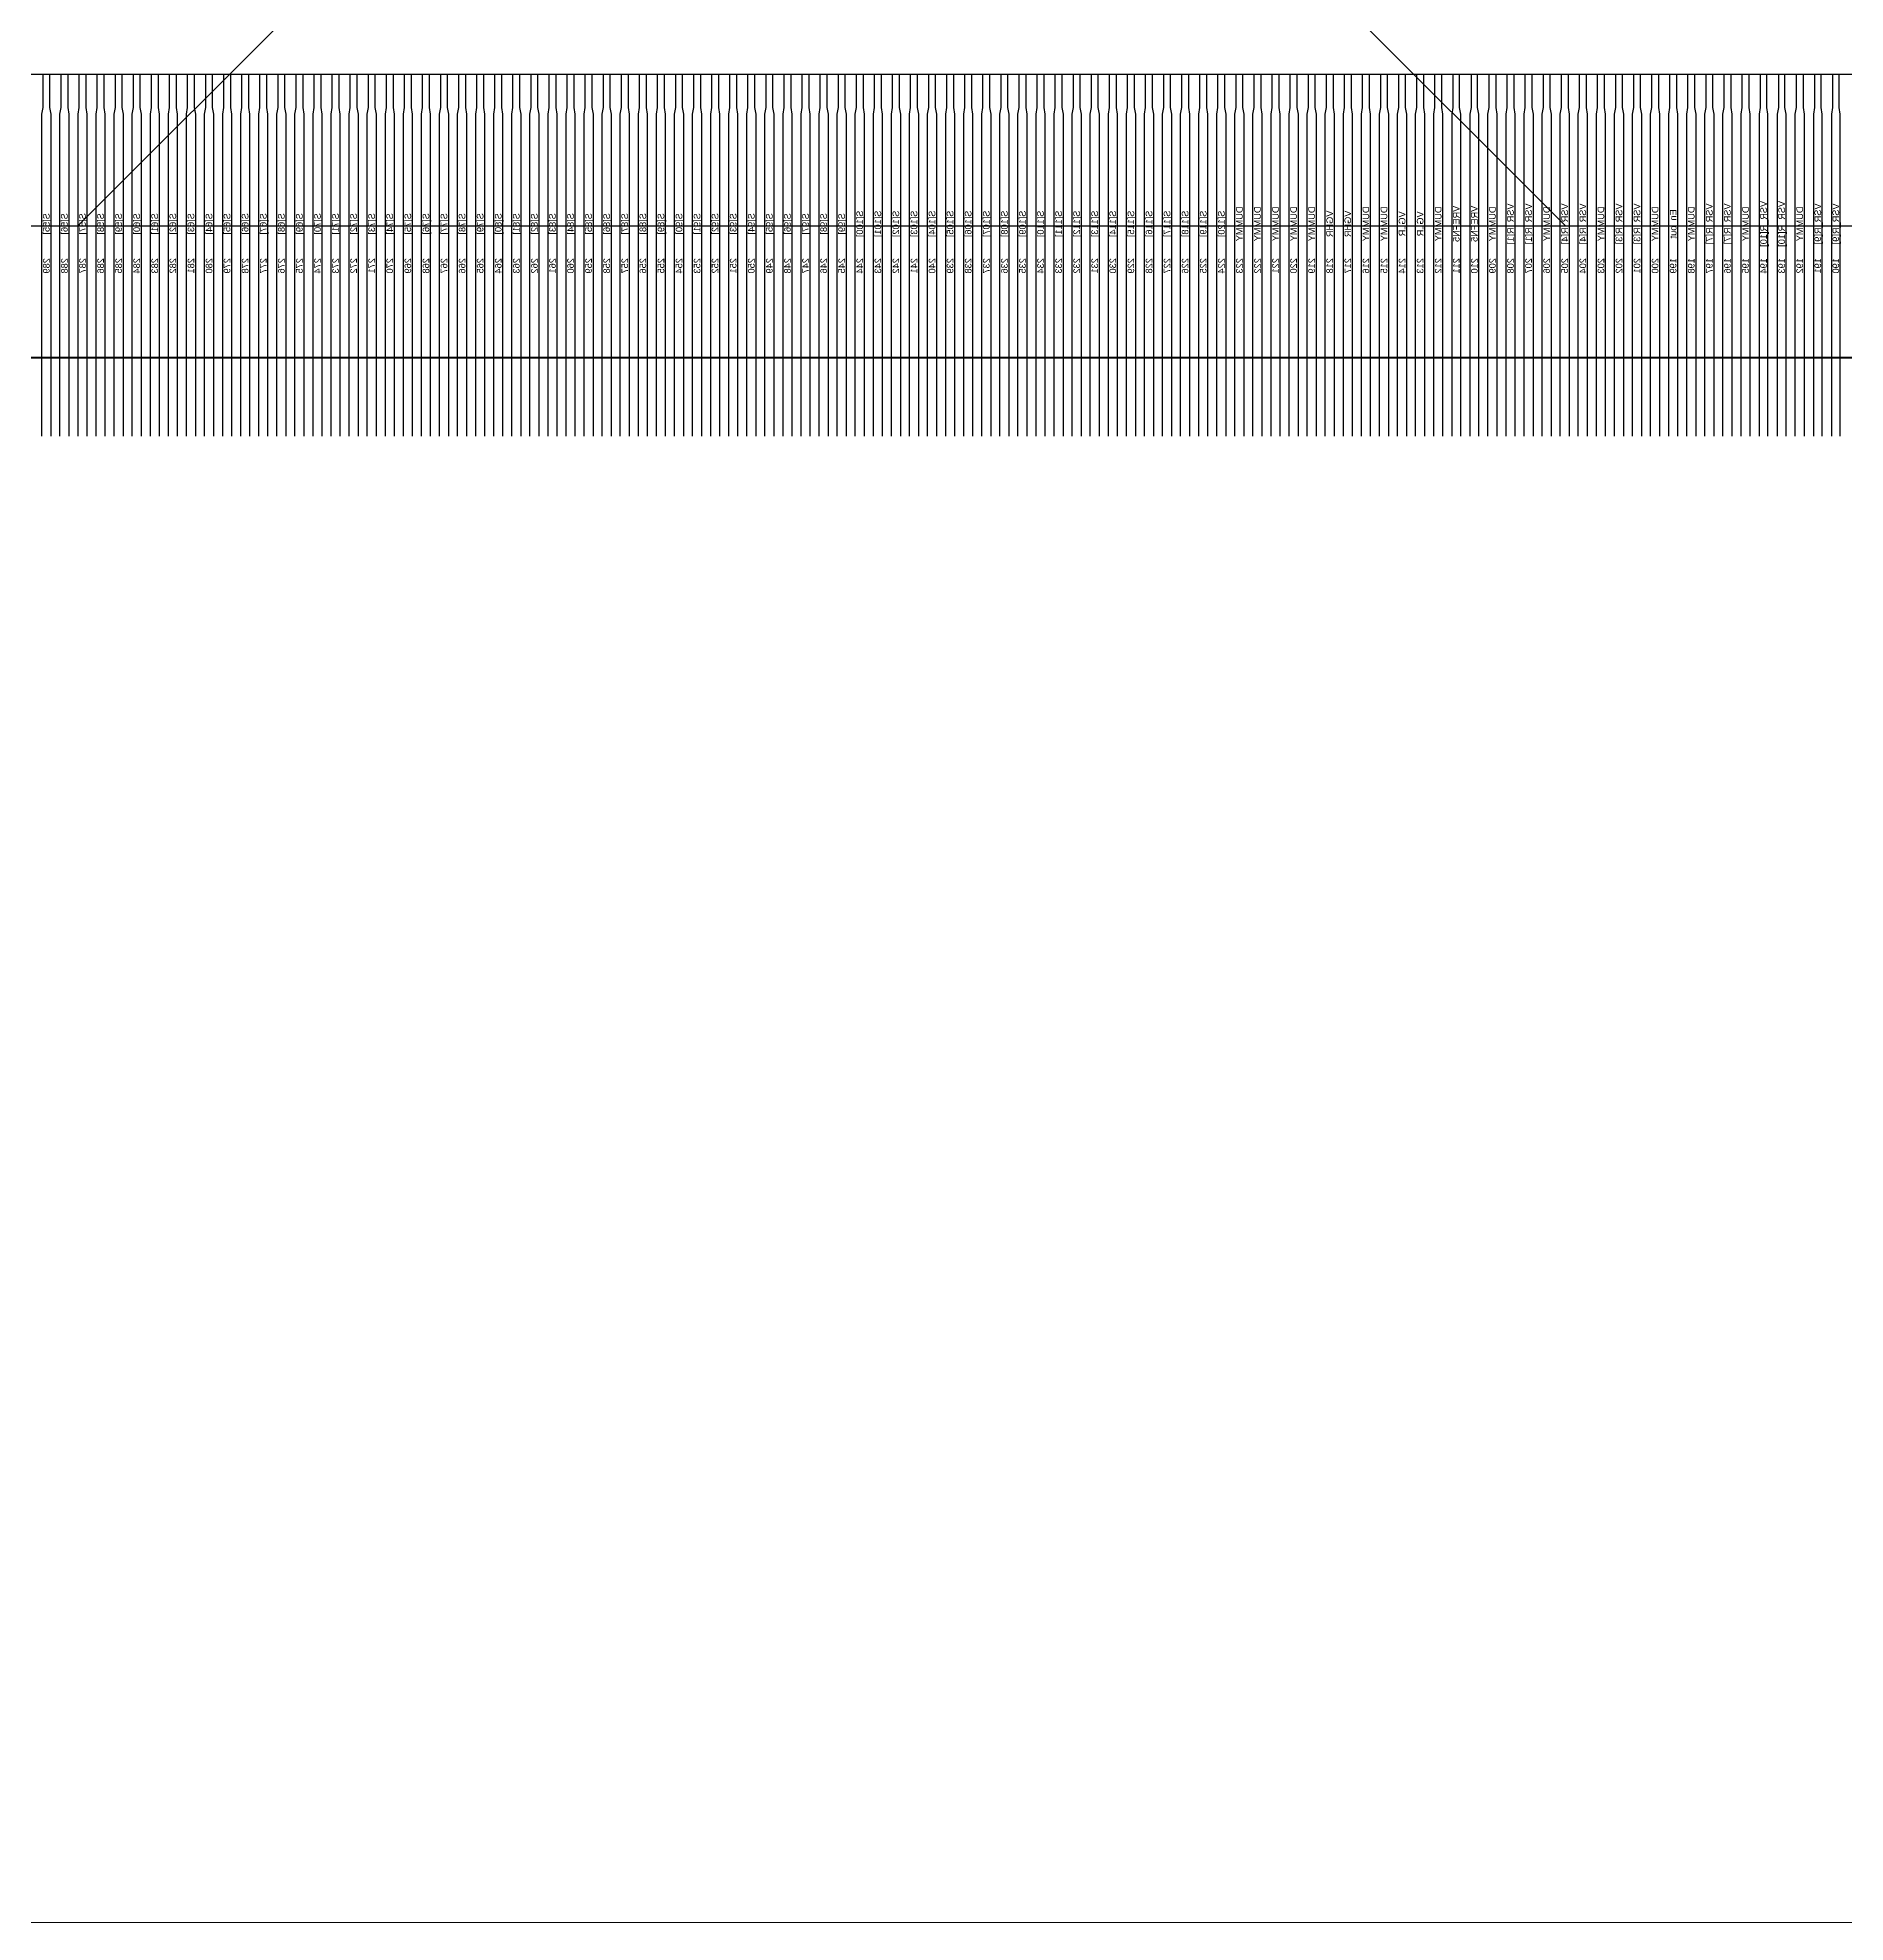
# Model space of a CAD drawing. Header units: millimetres. Extents: x 1773 to 2105, y 395 to 649.
# Drawn here: x 1948.864 to 1951.613, y 509.753 to 512.619 of the extents above; entities that cross this region are included whole.
import ezdxf
from ezdxf.enums import TextEntityAlignment as Align

# ---------------------------------------------------------------- set-up
doc = ezdxf.new("R2010")
doc.units = ezdxf.units.MM
for name, color, linetype in [('01 Copper', 3, 'Continuous'), ('06 Cutline', 4, 'Continuous'), ('13 OL no.', 190, 'Continuous'), ('14 OL name', 220, 'Continuous'), ('DST', 253, 'Continuous')]:
    doc.layers.add(name, color=color, linetype=linetype)
doc.layers.add('CG', color=3, linetype='Continuous', lineweight=20)
doc.layers.add('P_OLED.drawing', color=3, linetype='Continuous', lineweight=100)
doc.styles.add('MBC_Arial_Font', font='arial.ttf')

msp = doc.modelspace()

# ---------------------------------------------------------------- hatches: boundary and pattern name
at = {"layer": 'DST', "ltscale": 0.1}
h = msp.add_hatch(dxfattribs=at)
h.set_pattern_fill('ANSI37', color=256, style=0)
h.set_pattern_definition([(45, (59.7107, 15.058), (-2.245064, 2.245064), []), (135, (59.7107, 15.058), (-2.245064, -2.245064), [])])
h.paths.add_polyline_path([(1965.3206, 553.0235), (1937.9322, 553.0235), (1937.7377, 553.0216), (1937.548, 553.0158), (1937.3623, 553.0063), (1937.1803, 552.993), (1937.0021, 552.9761), (1936.8277, 552.9555), (1936.6569, 552.9314), (1936.4896, 552.9038), (1936.3259, 552.8728), (1936.1657, 552.8384), (1936.009, 552.8007), (1935.8555, 552.7597), (1935.7054, 552.7154), (1935.5585, 552.6681), (1935.4148, 552.6175), (1935.2742, 552.564), (1935.1366, 552.5074), (1935.0021, 552.4478), (1934.8704, 552.3854), (1934.7416, 552.32), (1934.6156, 552.2518), (1934.4924, 552.1809), (1934.3718, 552.1072), (1934.2538, 552.0308), (1934.1384, 551.9517), (1934.0255, 551.87), (1933.915, 551.7857), (1933.807, 551.6989), (1933.7012, 551.6096), (1933.5977, 551.5179), (1933.4965, 551.4237), (1933.3974, 551.3272), (1933.3004, 551.2282), (1933.2057, 551.127), (1933.1133, 551.0235), (1933.0234, 550.9176), (1932.9359, 550.8094), (1932.8509, 550.6987), (1932.7685, 550.5856), (1932.6886, 550.4699), (1932.6114, 550.3516), (1932.5369, 550.2307), (1932.4651, 550.1072), (1932.3961, 549.9808), (1932.3299, 549.8517), (1932.2666, 549.7197), (1932.2062, 549.5848), (1932.1488, 549.447), (1932.0944, 549.3061), (1932.0431, 549.1622), (1931.995, 549.0151), (1931.95, 548.8648), (1931.9083, 548.7113), (1931.8699, 548.5545), (1931.8349, 548.3944), (1931.8033, 548.2308), (1931.7752, 548.0638), (1931.7506, 547.8932), (1931.7297, 547.7192), (1931.7124, 547.5415), (1931.6989, 547.3601), (1931.6891, 547.175), (1931.6832, 546.9862), (1931.6812, 546.7925), (1931.6812, 518.2049), (1931.6832, 518.0573), (1931.6892, 517.9139), (1931.6989, 517.7733), (1931.7123, 517.6355), (1931.7293, 517.5005), (1931.7499, 517.3681), (1931.7738, 517.2382), (1931.801, 517.111), (1931.8315, 516.9862), (1931.865, 516.8638), (1931.9015, 516.7437), (1931.941, 516.6259), (1931.9833, 516.5104), (1932.0283, 516.397), (1932.0759, 516.2857), (1932.1261, 516.1765), (1932.1788, 516.0693), (1932.2338, 515.9641), (1932.2911, 515.8607), (1932.3506, 515.7592), (1932.4122, 515.6595), (1932.4758, 515.5615), (1932.5413, 515.4653), (1932.6087, 515.3707), (1932.6778, 515.2778), (1932.7485, 515.1864), (1932.8208, 515.0965), (1932.8945, 515.0082), (1932.9696, 514.9213), (1933.046, 514.8358), (1933.1235, 514.7516), (1933.2017, 514.6692), (1933.3418, 514.5273), (1933.4842, 514.3901), (1933.6294, 514.2573), (1933.7774, 514.1288), (1933.9285, 514.0048), (1934.0827, 513.8851), (1934.2402, 513.7699), (1934.4011, 513.659), (1934.5656, 513.5525), (1934.7337, 513.4503), (1934.9056, 513.3525), (1935.0814, 513.2591), (1935.2613, 513.1701), (1935.4455, 513.0855), (1935.6339, 513.0053), (1935.8269, 512.9295), (1936.0245, 512.8582), (1936.2269, 512.7913), (1936.4341, 512.7288), (1936.6464, 512.6708), (1936.8638, 512.6174), (1937.0865, 512.5684), (1937.3146, 512.5241), (1937.5482, 512.4842), (1937.7875, 512.449), (1938.0326, 512.4184), (1938.2836, 512.3925), (1938.5406, 512.3712), (1938.8038, 512.3546), (1939.0732, 512.3427), (1939.349, 512.3355), (1939.6321, 512.3331), (1963.6208, 512.3331), (1963.9039, 512.3355), (1964.1797, 512.3427), (1964.4491, 512.3546), (1964.7122, 512.3712), (1964.9692, 512.3925), (1965.2202, 512.4184), (1965.4653, 512.449), (1965.7046, 512.4842), (1965.9383, 512.5241), (1966.1664, 512.5684), (1966.3891, 512.6174), (1966.6065, 512.6708), (1966.8188, 512.7288), (1967.026, 512.7913), (1967.2284, 512.8582), (1967.426, 512.9295), (1967.6189, 513.0053), (1967.8074, 513.0855), (1967.9915, 513.1701), (1968.1714, 513.2591), (1968.3473, 513.3525), (1968.5192, 513.4503), (1968.6873, 513.5525), (1968.8517, 513.659), (1969.0126, 513.7699), (1969.1701, 513.8851), (1969.3243, 514.0048), (1969.4754, 514.1288), (1969.6235, 514.2573), (1969.7687, 514.3901), (1969.911, 514.5273), (1970.0511, 514.6692), (1970.1293, 514.7516), (1970.2069, 514.8358), (1970.2832, 514.9213), (1970.3583, 515.0082), (1970.4321, 515.0965), (1970.5043, 515.1864), (1970.5751, 515.2778), (1970.6442, 515.3707), (1970.7115, 515.4653), (1970.777, 515.5615), (1970.8407, 515.6595), (1970.9023, 515.7592), (1970.9618, 515.8607), (1971.0191, 515.9641), (1971.0741, 516.0693), (1971.1267, 516.1765), (1971.1769, 516.2857), (1971.2246, 516.397), (1971.2696, 516.5104), (1971.3119, 516.6259), (1971.3513, 516.7437), (1971.3879, 516.8638), (1971.4214, 516.9862), (1971.4518, 517.111), (1971.4791, 517.2382), (1971.503, 517.3681), (1971.5235, 517.5005), (1971.5406, 517.6355), (1971.554, 517.7733), (1971.5637, 517.9139), (1971.5696, 518.0573), (1971.5716, 518.2049), (1971.5716, 546.7925), (1971.5696, 546.9862), (1971.5637, 547.175), (1971.554, 547.3601), (1971.5404, 547.5415), (1971.5232, 547.7192), (1971.5022, 547.8932), (1971.4777, 548.0638), (1971.4496, 548.2308), (1971.418, 548.3944), (1971.3829, 548.5545), (1971.3446, 548.7113), (1971.3029, 548.8648), (1971.2579, 549.0151), (1971.2098, 549.1622), (1971.1585, 549.3061), (1971.1041, 549.447), (1971.0467, 549.5848), (1970.9863, 549.7197), (1970.923, 549.8517), (1970.8568, 549.9808), (1970.7878, 550.1072), (1970.716, 550.2307), (1970.6414, 550.3516), (1970.5642, 550.4699), (1970.4844, 550.5856), (1970.4019, 550.6987), (1970.317, 550.8094), (1970.2295, 550.9176), (1970.1395, 551.0235), (1970.0472, 551.127), (1969.9525, 551.2282), (1969.8555, 551.3272), (1969.7564, 551.4237), (1969.6552, 551.5179), (1969.5517, 551.6096), (1969.4459, 551.6989), (1969.3378, 551.7857), (1969.2274, 551.87), (1969.1144, 551.9517), (1968.999, 552.0308), (1968.8811, 552.1072), (1968.7605, 552.1809), (1968.6372, 552.2518), (1968.5112, 552.32), (1968.3825, 552.3854), (1968.2508, 552.4478), (1968.1162, 552.5074), (1967.9787, 552.564), (1967.8381, 552.6175), (1967.6944, 552.6681), (1967.5475, 552.7154), (1967.3973, 552.7597), (1967.2439, 552.8007), (1967.0871, 552.8384), (1966.9269, 552.8728), (1966.7632, 552.9038), (1966.596, 552.9314), (1966.4252, 552.9555), (1966.2507, 552.9761), (1966.0726, 552.993), (1965.8906, 553.0063), (1965.7048, 553.0158), (1965.5152, 553.0216)])

# ---------------------------------------------------------------- linework, layer by layer
at = {"layer": '01 Copper'}
for points in [[(1948.8706, 512.0131), (1948.8706, 512.5031), (1948.8724, 512.5131), (1948.8724, 512.5631)], [(1948.8824, 512.5631), (1948.8824, 512.5131), (1948.8841, 512.5031), (1948.8841, 512.0131)], [(1948.8981, 512.0131), (1948.8981, 512.5031), (1948.8999, 512.5131), (1948.8999, 512.5631)], [(1948.9099, 512.5631), (1948.9099, 512.5131), (1948.9116, 512.5031), (1948.9116, 512.0131)], [(1948.9256, 512.0131), (1948.9256, 512.5031), (1948.9274, 512.5131), (1948.9274, 512.5631)], [(1948.9374, 512.5631), (1948.9374, 512.5131), (1948.9391, 512.5031), (1948.9391, 512.0131)], [(1948.9531, 512.0131), (1948.9531, 512.5031), (1948.9549, 512.5131), (1948.9549, 512.5631)], [(1948.9649, 512.5631), (1948.9649, 512.5131), (1948.9666, 512.5031), (1948.9666, 512.0131)], [(1948.9806, 512.0131), (1948.9806, 512.5031), (1948.9824, 512.5131), (1948.9824, 512.5631)], [(1948.9924, 512.5631), (1948.9924, 512.5131), (1948.9941, 512.5031), (1948.9941, 512.0131)], [(1949.0081, 512.0131), (1949.0081, 512.5031), (1949.0098, 512.5131), (1949.0098, 512.5631)], [(1949.0198, 512.5631), (1949.0198, 512.5131), (1949.0216, 512.5031), (1949.0216, 512.0131)], [(1949.0356, 512.0131), (1949.0356, 512.5031), (1949.0373, 512.5131), (1949.0373, 512.5631)], [(1949.0473, 512.5631), (1949.0473, 512.5131), (1949.0491, 512.5031), (1949.0491, 512.0131)], [(1949.0631, 512.0131), (1949.0631, 512.5031), (1949.0648, 512.5131), (1949.0648, 512.5631)], [(1949.0748, 512.5631), (1949.0748, 512.5131), (1949.0766, 512.5031), (1949.0766, 512.0131)], [(1949.0906, 512.0131), (1949.0906, 512.5031), (1949.0923, 512.5131), (1949.0923, 512.5631)], [(1949.1023, 512.5631), (1949.1023, 512.5131), (1949.1041, 512.5031), (1949.1041, 512.0131)], [(1949.1181, 512.0131), (1949.1181, 512.5031), (1949.1198, 512.5131), (1949.1198, 512.5631)], [(1949.1298, 512.5631), (1949.1298, 512.5131), (1949.1316, 512.5031), (1949.1316, 512.0131)], [(1949.1456, 512.0131), (1949.1456, 512.5031), (1949.1473, 512.5131), (1949.1473, 512.5631)], [(1949.1573, 512.5631), (1949.1573, 512.5131), (1949.1591, 512.5031), (1949.1591, 512.0131)], [(1949.173, 512.0131), (1949.173, 512.5031), (1949.1748, 512.5131), (1949.1748, 512.5631)], [(1949.1848, 512.5631), (1949.1848, 512.5131), (1949.1865, 512.5031), (1949.1865, 512.0131)], [(1949.2005, 512.0131), (1949.2005, 512.5031), (1949.2023, 512.5131), (1949.2023, 512.5631)], [(1949.2123, 512.5631), (1949.2123, 512.5131), (1949.214, 512.5031), (1949.214, 512.0131)], [(1949.228, 512.0131), (1949.228, 512.5031), (1949.2298, 512.5131), (1949.2298, 512.5631)], [(1949.2398, 512.5631), (1949.2398, 512.5131), (1949.2415, 512.5031), (1949.2415, 512.0131)], [(1949.2555, 512.0131), (1949.2555, 512.5031), (1949.2573, 512.5131), (1949.2573, 512.5631)], [(1949.2673, 512.5631), (1949.2673, 512.5131), (1949.269, 512.5031), (1949.269, 512.0131)], [(1949.283, 512.0131), (1949.283, 512.5031), (1949.2848, 512.5131), (1949.2848, 512.5631)], [(1949.2948, 512.5631), (1949.2948, 512.5131), (1949.2965, 512.5031), (1949.2965, 512.0131)], [(1949.3105, 512.0131), (1949.3105, 512.5031), (1949.3122, 512.5131), (1949.3122, 512.5631)], [(1949.3222, 512.5631), (1949.3222, 512.5131), (1949.324, 512.5031), (1949.324, 512.0131)], [(1949.338, 512.0131), (1949.338, 512.5031), (1949.3397, 512.5131), (1949.3397, 512.5631)], [(1949.3497, 512.5631), (1949.3497, 512.5131), (1949.3515, 512.5031), (1949.3515, 512.0131)], [(1949.3655, 512.0131), (1949.3655, 512.5031), (1949.3672, 512.5131), (1949.3672, 512.5631)], [(1949.3772, 512.5631), (1949.3772, 512.5131), (1949.379, 512.5031), (1949.379, 512.0131)], [(1949.393, 512.0131), (1949.393, 512.5031), (1949.3947, 512.5131), (1949.3947, 512.5631)], [(1949.4047, 512.5631), (1949.4047, 512.5131), (1949.4065, 512.5031), (1949.4065, 512.0131)], [(1949.4205, 512.0131), (1949.4205, 512.5031), (1949.4222, 512.5131), (1949.4222, 512.5631)], [(1949.4322, 512.5631), (1949.4322, 512.5131), (1949.434, 512.5031), (1949.434, 512.0131)], [(1949.4479, 512.0131), (1949.4479, 512.5031), (1949.4497, 512.5131), (1949.4497, 512.5631)], [(1949.4597, 512.5631), (1949.4597, 512.5131), (1949.4614, 512.5031), (1949.4614, 512.0131)], [(1949.4754, 512.0131), (1949.4754, 512.5031), (1949.4772, 512.5131), (1949.4772, 512.5631)], [(1949.4872, 512.5631), (1949.4872, 512.5131), (1949.4889, 512.5031), (1949.4889, 512.0131)], [(1949.5029, 512.0131), (1949.5029, 512.5031), (1949.5047, 512.5131), (1949.5047, 512.5631)], [(1949.5147, 512.5631), (1949.5147, 512.5131), (1949.5164, 512.5031), (1949.5164, 512.0131)], [(1949.5304, 512.0131), (1949.5304, 512.5031), (1949.5322, 512.5131), (1949.5322, 512.5631)], [(1949.5422, 512.5631), (1949.5422, 512.5131), (1949.5439, 512.5031), (1949.5439, 512.0131)], [(1949.5579, 512.0131), (1949.5579, 512.5031), (1949.5597, 512.5131), (1949.5597, 512.5631)], [(1949.5697, 512.5631), (1949.5697, 512.5131), (1949.5714, 512.5031), (1949.5714, 512.0131)], [(1949.5854, 512.0131), (1949.5854, 512.5031), (1949.5871, 512.5131), (1949.5871, 512.5631)], [(1949.5971, 512.5631), (1949.5971, 512.5131), (1949.5989, 512.5031), (1949.5989, 512.0131)], [(1949.6129, 512.0131), (1949.6129, 512.5031), (1949.6146, 512.5131), (1949.6146, 512.5631)], [(1949.6246, 512.5631), (1949.6246, 512.5131), (1949.6264, 512.5031), (1949.6264, 512.0131)], [(1949.6404, 512.0131), (1949.6404, 512.5031), (1949.6421, 512.5131), (1949.6421, 512.5631)], [(1949.6521, 512.5631), (1949.6521, 512.5131), (1949.6539, 512.5031), (1949.6539, 512.0131)], [(1949.6679, 512.0131), (1949.6679, 512.5031), (1949.6696, 512.5131), (1949.6696, 512.5631)], [(1949.6796, 512.5631), (1949.6796, 512.5131), (1949.6814, 512.5031), (1949.6814, 512.0131)], [(1949.6954, 512.0131), (1949.6954, 512.5031), (1949.6971, 512.5131), (1949.6971, 512.5631)], [(1949.7071, 512.5631), (1949.7071, 512.5131), (1949.7089, 512.5031), (1949.7089, 512.0131)], [(1949.7228, 512.0131), (1949.7228, 512.5031), (1949.7246, 512.5131), (1949.7246, 512.5631)], [(1949.7346, 512.5631), (1949.7346, 512.5131), (1949.7363, 512.5031), (1949.7363, 512.0131)], [(1949.7503, 512.0131), (1949.7503, 512.5031), (1949.7521, 512.5131), (1949.7521, 512.5631)], [(1949.7621, 512.5631), (1949.7621, 512.5131), (1949.7638, 512.5031), (1949.7638, 512.0131)], [(1949.7778, 512.0131), (1949.7778, 512.5031), (1949.7796, 512.5131), (1949.7796, 512.5631)], [(1949.7896, 512.5631), (1949.7896, 512.5131), (1949.7913, 512.5031), (1949.7913, 512.0131)], [(1949.8053, 512.0131), (1949.8053, 512.5031), (1949.8071, 512.5131), (1949.8071, 512.5631)], [(1949.8171, 512.5631), (1949.8171, 512.5131), (1949.8188, 512.5031), (1949.8188, 512.0131)], [(1949.8328, 512.0131), (1949.8328, 512.5031), (1949.8346, 512.5131), (1949.8346, 512.5631)], [(1949.8446, 512.5631), (1949.8446, 512.5131), (1949.8463, 512.5031), (1949.8463, 512.0131)], [(1949.8603, 512.0131), (1949.8603, 512.5031), (1949.8621, 512.5131), (1949.8621, 512.5631)], [(1949.8721, 512.5631), (1949.8721, 512.5131), (1949.8738, 512.5031), (1949.8738, 512.0131)], [(1949.8878, 512.0131), (1949.8878, 512.5031), (1949.8895, 512.5131), (1949.8895, 512.5631)], [(1949.8995, 512.5631), (1949.8995, 512.5131), (1949.9013, 512.5031), (1949.9013, 512.0131)], [(1949.9153, 512.0131), (1949.9153, 512.5031), (1949.917, 512.5131), (1949.917, 512.5631)], [(1949.927, 512.5631), (1949.927, 512.5131), (1949.9288, 512.5031), (1949.9288, 512.0131)], [(1949.9428, 512.0131), (1949.9428, 512.5031), (1949.9445, 512.5131), (1949.9445, 512.5631)], [(1949.9545, 512.5631), (1949.9545, 512.5131), (1949.9563, 512.5031), (1949.9563, 512.0131)], [(1949.9703, 512.0131), (1949.9703, 512.5031), (1949.972, 512.5131), (1949.972, 512.5631)], [(1949.982, 512.5631), (1949.982, 512.5131), (1949.9838, 512.5031), (1949.9838, 512.0131)], [(1949.9978, 512.0131), (1949.9978, 512.5031), (1949.9995, 512.5131), (1949.9995, 512.5631)], [(1950.0095, 512.5631), (1950.0095, 512.5131), (1950.0113, 512.5031), (1950.0113, 512.0131)], [(1950.0252, 512.0131), (1950.0252, 512.5031), (1950.027, 512.5131), (1950.027, 512.5631)], [(1950.037, 512.5631), (1950.037, 512.5131), (1950.0387, 512.5031), (1950.0387, 512.0131)], [(1950.0527, 512.0131), (1950.0527, 512.5031), (1950.0545, 512.5131), (1950.0545, 512.5631)], [(1950.0645, 512.5631), (1950.0645, 512.5131), (1950.0662, 512.5031), (1950.0662, 512.0131)], [(1950.0802, 512.0131), (1950.0802, 512.5031), (1950.082, 512.5131), (1950.082, 512.5631)], [(1950.092, 512.5631), (1950.092, 512.5131), (1950.0937, 512.5031), (1950.0937, 512.0131)], [(1950.1077, 512.0131), (1950.1077, 512.5031), (1950.1095, 512.5131), (1950.1095, 512.5631)], [(1950.1195, 512.5631), (1950.1195, 512.5131), (1950.1212, 512.5031), (1950.1212, 512.0131)], [(1950.1352, 512.0131), (1950.1352, 512.5031), (1950.137, 512.5131), (1950.137, 512.5631)], [(1950.147, 512.5631), (1950.147, 512.5131), (1950.1487, 512.5031), (1950.1487, 512.0131)], [(1950.1627, 512.0131), (1950.1627, 512.5031), (1950.1644, 512.5131), (1950.1644, 512.5631)], [(1950.1744, 512.5631), (1950.1744, 512.5131), (1950.1762, 512.5031), (1950.1762, 512.0131)], [(1950.1902, 512.0131), (1950.1902, 512.5031), (1950.1919, 512.5131), (1950.1919, 512.5631)], [(1950.2019, 512.5631), (1950.2019, 512.5131), (1950.2037, 512.5031), (1950.2037, 512.0131)], [(1950.2177, 512.0131), (1950.2177, 512.5031), (1950.2194, 512.5131), (1950.2194, 512.5631)], [(1950.2294, 512.5631), (1950.2294, 512.5131), (1950.2312, 512.5031), (1950.2312, 512.0131)], [(1950.2452, 512.0131), (1950.2452, 512.5031), (1950.2469, 512.5131), (1950.2469, 512.5631)], [(1950.2569, 512.5631), (1950.2569, 512.5131), (1950.2587, 512.5031), (1950.2587, 512.0131)], [(1950.2727, 512.0131), (1950.2727, 512.5031), (1950.2744, 512.5131), (1950.2744, 512.5631)], [(1950.2844, 512.5631), (1950.2844, 512.5131), (1950.2862, 512.5031), (1950.2862, 512.0131)], [(1950.3001, 512.0131), (1950.3001, 512.5031), (1950.3019, 512.5131), (1950.3019, 512.5631)], [(1950.3119, 512.5631), (1950.3119, 512.5131), (1950.3136, 512.5031), (1950.3136, 512.0131)], [(1950.3276, 512.0131), (1950.3276, 512.5031), (1950.3294, 512.5131), (1950.3294, 512.5631)], [(1950.3394, 512.5631), (1950.3394, 512.5131), (1950.3411, 512.5031), (1950.3411, 512.0131)], [(1950.3551, 512.0131), (1950.3551, 512.5031), (1950.3569, 512.5131), (1950.3569, 512.5631)], [(1950.3669, 512.5631), (1950.3669, 512.5131), (1950.3686, 512.5031), (1950.3686, 512.0131)], [(1950.3826, 512.0131), (1950.3826, 512.5031), (1950.3844, 512.5131), (1950.3844, 512.5631)], [(1950.3944, 512.5631), (1950.3944, 512.5131), (1950.3961, 512.5031), (1950.3961, 512.0131)], [(1950.4101, 512.0131), (1950.4101, 512.5031), (1950.4119, 512.5131), (1950.4119, 512.5631)], [(1950.4219, 512.5631), (1950.4219, 512.5131), (1950.4236, 512.5031), (1950.4236, 512.0131)], [(1950.4376, 512.0131), (1950.4376, 512.5031), (1950.4393, 512.5131), (1950.4393, 512.5631)], [(1950.4493, 512.5631), (1950.4493, 512.5131), (1950.4511, 512.5031), (1950.4511, 512.0131)], [(1950.4651, 512.0131), (1950.4651, 512.5031), (1950.4668, 512.5131), (1950.4668, 512.5631)], [(1950.4768, 512.5631), (1950.4768, 512.5131), (1950.4786, 512.5031), (1950.4786, 512.0131)], [(1950.4926, 512.0131), (1950.4926, 512.5031), (1950.4943, 512.5131), (1950.4943, 512.5631)], [(1950.5043, 512.5631), (1950.5043, 512.5131), (1950.5061, 512.5031), (1950.5061, 512.0131)], [(1950.5201, 512.0131), (1950.5201, 512.5031), (1950.5218, 512.5131), (1950.5218, 512.5631)], [(1950.5318, 512.5631), (1950.5318, 512.5131), (1950.5336, 512.5031), (1950.5336, 512.0131)], [(1950.5476, 512.0131), (1950.5476, 512.5031), (1950.5493, 512.5131), (1950.5493, 512.5631)], [(1950.5593, 512.5631), (1950.5593, 512.5131), (1950.5611, 512.5031), (1950.5611, 512.0131)], [(1950.575, 512.0131), (1950.575, 512.5031), (1950.5768, 512.5131), (1950.5768, 512.5631)], [(1950.5868, 512.5631), (1950.5868, 512.5131), (1950.5885, 512.5031), (1950.5885, 512.0131)], [(1950.6025, 512.0131), (1950.6025, 512.5031), (1950.6043, 512.5131), (1950.6043, 512.5631)], [(1950.6143, 512.5631), (1950.6143, 512.5131), (1950.616, 512.5031), (1950.616, 512.0131)], [(1950.63, 512.0131), (1950.63, 512.5031), (1950.6318, 512.5131), (1950.6318, 512.5631)], [(1950.6418, 512.5631), (1950.6418, 512.5131), (1950.6435, 512.5031), (1950.6435, 512.0131)], [(1950.6575, 512.0131), (1950.6575, 512.5031), (1950.6593, 512.5131), (1950.6593, 512.5631)], [(1950.6693, 512.5631), (1950.6693, 512.5131), (1950.671, 512.5031), (1950.671, 512.0131)], [(1951.0166, 512.5631), (1951.0166, 512.5131), (1951.0149, 512.5031), (1951.0149, 512.0131)], [(1951.0284, 512.0131), (1951.0284, 512.5031), (1951.0266, 512.5131), (1951.0266, 512.5631)], [(1951.0441, 512.5631), (1951.0441, 512.5131), (1951.0424, 512.5031), (1951.0424, 512.0131)], [(1951.0559, 512.0131), (1951.0559, 512.5031), (1951.0541, 512.5131), (1951.0541, 512.5631)], [(1951.0974, 512.0131), (1951.0974, 512.5031), (1951.0991, 512.5131), (1951.0991, 512.5631)], [(1951.1091, 512.5631), (1951.1091, 512.5131), (1951.1109, 512.5031), (1951.1109, 512.0131)], [(1951.1249, 512.0131), (1951.1249, 512.5031), (1951.1266, 512.5131), (1951.1266, 512.5631)], [(1951.1366, 512.5631), (1951.1366, 512.5131), (1951.1384, 512.5031), (1951.1384, 512.0131)], [(1951.1798, 512.0131), (1951.1798, 512.5031), (1951.1816, 512.5131), (1951.1816, 512.5631)], [(1951.1916, 512.5631), (1951.1916, 512.5131), (1951.1933, 512.5031), (1951.1933, 512.0131)], [(1951.2073, 512.0131), (1951.2073, 512.5031), (1951.2091, 512.5131), (1951.2091, 512.5631)], [(1951.2191, 512.5631), (1951.2191, 512.5131), (1951.2208, 512.5031), (1951.2208, 512.0131)], [(1951.2623, 512.0131), (1951.2623, 512.5031), (1951.2641, 512.5131), (1951.2641, 512.5631)], [(1951.2741, 512.5631), (1951.2741, 512.5131), (1951.2758, 512.5031), (1951.2758, 512.0131)], [(1951.2898, 512.0131), (1951.2898, 512.5031), (1951.2915, 512.5131), (1951.2915, 512.5631)], [(1951.3015, 512.5631), (1951.3015, 512.5131), (1951.3033, 512.5031), (1951.3033, 512.0131)], [(1951.3998, 512.0131), (1951.3998, 512.5031), (1951.4015, 512.5131), (1951.4015, 512.5631)], [(1951.4115, 512.5631), (1951.4115, 512.5131), (1951.4133, 512.5031), (1951.4133, 512.0131)], [(1951.4273, 512.0131), (1951.4273, 512.5031), (1951.429, 512.5131), (1951.429, 512.5631)], [(1951.439, 512.5631), (1951.439, 512.5131), (1951.4408, 512.5031), (1951.4408, 512.0131)], [(1951.484, 512.5631), (1951.484, 512.5131), (1951.4822, 512.5031), (1951.4822, 512.0131)], [(1951.4957, 512.0131), (1951.4957, 512.5031), (1951.494, 512.5131), (1951.494, 512.5631)], [(1951.5115, 512.5631), (1951.5115, 512.5131), (1951.5097, 512.5031), (1951.5097, 512.0131)], [(1951.5232, 512.0131), (1951.5232, 512.5031), (1951.5215, 512.5131), (1951.5215, 512.5631)], [(1951.5665, 512.5631), (1951.5665, 512.5131), (1951.5647, 512.5031), (1951.5647, 512.0131)], [(1951.5782, 512.0131), (1951.5782, 512.5031), (1951.5765, 512.5131), (1951.5765, 512.5631)], [(1951.5939, 512.5631), (1951.5939, 512.5131), (1951.5922, 512.5031), (1951.5922, 512.0131)], [(1951.6057, 512.0131), (1951.6057, 512.5031), (1951.6039, 512.5131), (1951.6039, 512.5631)]]:
    msp.add_lwpolyline(points, dxfattribs=at)
at = {"layer": '01 Copper', "color": 1}
for points in [[(1950.685, 512.0131), (1950.685, 512.5031), (1950.6868, 512.5131), (1950.6868, 512.5631)], [(1950.6968, 512.5631), (1950.6968, 512.5131), (1950.6985, 512.5031), (1950.6985, 512.0131)], [(1950.7125, 512.0131), (1950.7125, 512.5031), (1950.7143, 512.5131), (1950.7143, 512.5631)], [(1950.7243, 512.5631), (1950.7243, 512.5131), (1950.726, 512.5031), (1950.726, 512.0131)], [(1950.74, 512.0131), (1950.74, 512.5031), (1950.7417, 512.5131), (1950.7417, 512.5631)], [(1950.7517, 512.5631), (1950.7517, 512.5131), (1950.7535, 512.5031), (1950.7535, 512.0131)], [(1950.7675, 512.0131), (1950.7675, 512.5031), (1950.7692, 512.5131), (1950.7692, 512.5631)], [(1950.7792, 512.5631), (1950.7792, 512.5131), (1950.781, 512.5031), (1950.781, 512.0131)], [(1950.795, 512.0131), (1950.795, 512.5031), (1950.7967, 512.5131), (1950.7967, 512.5631)], [(1950.8067, 512.5631), (1950.8067, 512.5131), (1950.8085, 512.5031), (1950.8085, 512.0131)], [(1950.8774, 512.0131), (1950.8774, 512.5031), (1950.8792, 512.5131), (1950.8792, 512.5631)], [(1950.8892, 512.5631), (1950.8892, 512.5131), (1950.8909, 512.5031), (1950.8909, 512.0131)], [(1950.9049, 512.0131), (1950.9049, 512.5031), (1950.9067, 512.5131), (1950.9067, 512.5631)], [(1950.9167, 512.5631), (1950.9167, 512.5131), (1950.9184, 512.5031), (1950.9184, 512.0131)], [(1950.9874, 512.0131), (1950.9874, 512.5031), (1950.9892, 512.5131), (1950.9892, 512.5631)], [(1950.9992, 512.5631), (1950.9992, 512.5131), (1951.0009, 512.5031), (1951.0009, 512.0131)], [(1951.0699, 512.0131), (1951.0699, 512.5031), (1951.0716, 512.5131), (1951.0716, 512.5631)], [(1951.0816, 512.5631), (1951.0816, 512.5131), (1951.0834, 512.5031), (1951.0834, 512.0131)], [(1951.1523, 512.0131), (1951.1523, 512.5031), (1951.1541, 512.5131), (1951.1541, 512.5631)], [(1951.1641, 512.5631), (1951.1641, 512.5131), (1951.1658, 512.5031), (1951.1658, 512.0131)], [(1951.2348, 512.0131), (1951.2348, 512.5031), (1951.2366, 512.5131), (1951.2366, 512.5631)], [(1951.2466, 512.5631), (1951.2466, 512.5131), (1951.2483, 512.5031), (1951.2483, 512.0131)], [(1951.3173, 512.0131), (1951.3173, 512.5031), (1951.319, 512.5131), (1951.319, 512.5631)], [(1951.329, 512.5631), (1951.329, 512.5131), (1951.3308, 512.5031), (1951.3308, 512.0131)], [(1951.3723, 512.0131), (1951.3723, 512.5031), (1951.374, 512.5131), (1951.374, 512.5631)], [(1951.384, 512.5631), (1951.384, 512.5131), (1951.3858, 512.5031), (1951.3858, 512.0131)], [(1951.4547, 512.0131), (1951.4547, 512.5031), (1951.4565, 512.5131), (1951.4565, 512.5631)], [(1951.4665, 512.5631), (1951.4665, 512.5131), (1951.4682, 512.5031), (1951.4682, 512.0131)], [(1951.5372, 512.0131), (1951.5372, 512.5031), (1951.539, 512.5131), (1951.539, 512.5631)], [(1951.549, 512.5631), (1951.549, 512.5131), (1951.5507, 512.5031), (1951.5507, 512.0131)]]:
    msp.add_lwpolyline(points, dxfattribs=at)
at = {"layer": '01 Copper', "color": 2}
for points in [[(1950.8225, 512.0131), (1950.8225, 512.5031), (1950.8242, 512.5131), (1950.8242, 512.5631)], [(1950.8342, 512.5631), (1950.8342, 512.5131), (1950.836, 512.5031), (1950.836, 512.0131)], [(1950.85, 512.0131), (1950.85, 512.5031), (1950.8517, 512.5131), (1950.8517, 512.5631)], [(1950.8617, 512.5631), (1950.8617, 512.5131), (1950.8635, 512.5031), (1950.8635, 512.0131)], [(1950.9324, 512.0131), (1950.9324, 512.5031), (1950.9342, 512.5131), (1950.9342, 512.5631)], [(1950.9442, 512.5631), (1950.9442, 512.5131), (1950.9459, 512.5031), (1950.9459, 512.0131)], [(1950.9599, 512.0131), (1950.9599, 512.5031), (1950.9617, 512.5131), (1950.9617, 512.5631)], [(1950.9717, 512.5631), (1950.9717, 512.5131), (1950.9734, 512.5031), (1950.9734, 512.0131)], [(1951.3448, 512.0131), (1951.3448, 512.5031), (1951.3465, 512.5131), (1951.3465, 512.5631)], [(1951.3565, 512.5631), (1951.3565, 512.5131), (1951.3583, 512.5031), (1951.3583, 512.0131)]]:
    msp.add_lwpolyline(points, dxfattribs=at)
at = {"layer": '06 Cutline', "color": 4, "linetype": 'Continuous'}
msp.add_lwpolyline([(1957.4264, 512.5631), (1945.8264, 512.5631), (1945.762, 512.5525), (1945.7075, 512.5239), (1945.6646, 512.4806), (1945.6367, 512.4265), (1945.6264, 512.3631), (1945.6264, 512.0461), (1945.6308, 512.0028), (1945.6439, 511.9625), (1945.6656, 511.9251), (1945.6894, 511.9002), (1945.718, 511.8795), (1945.7514, 511.8635), (1945.8047, 511.8341), (1945.8437, 511.7936), (1945.8679, 511.745), (1945.8764, 511.6888), (1945.8764, 510.8979)], dxfattribs=at)
at = {"layer": 'CG', "color": 3, "linetype": 'Continuous'}
msp.add_lwpolyline([(1973.6714, 517.7033, -0.414214), (1965.7214, 509.7533), (1937.5314, 509.7533, -0.414214), (1929.5814, 517.7033), (1929.5814, 547.1933, -0.414214), (1937.5314, 555.1433), (1965.7214, 555.1433, -0.414214), (1973.6714, 547.1933)], format="xyb", close=True, dxfattribs=at)
at = {"layer": 'DST', "ltscale": 0.1}
msp.add_lwpolyline([(1939.6321, 512.3331), (1963.6208, 512.3331)], dxfattribs=at)
at = {"layer": 'P_OLED.drawing', "color": 3, "linetype": 'Continuous', "lineweight": 100}
msp.add_lwpolyline([(1939.6312, 512.1331), (1963.6216, 512.1331)], dxfattribs=at)

# ---------------------------------------------------------------- texts
at = {"layer": '13 OL no.', "style": 'MBC_Arial_Font', "text_generation_flag": 4}
for s, p in [('289', (1948.8774, 512.2724)), ('288', (1948.9049, 512.2724)), ('287', (1948.9324, 512.2724)), ('286', (1948.9599, 512.2724)), ('285', (1948.9874, 512.2724)), ('284', (1949.0148, 512.2724)), ('283', (1949.0423, 512.2724)), ('282', (1949.0698, 512.2724)), ('281', (1949.0973, 512.2724)), ('280', (1949.1248, 512.2724)), ('279', (1949.1523, 512.2724)), ('278', (1949.1798, 512.2724)), ('277', (1949.2073, 512.2724)), ('276', (1949.2348, 512.2724)), ('275', (1949.2623, 512.2724)), ('274', (1949.2898, 512.2724)), ('273', (1949.3172, 512.2724)), ('272', (1949.3447, 512.2724)), ('271', (1949.3722, 512.2724)), ('270', (1949.3997, 512.2724)), ('269', (1949.4272, 512.2724)), ('268', (1949.4547, 512.2724)), ('267', (1949.4822, 512.2724)), ('266', (1949.5097, 512.2724)), ('265', (1949.5372, 512.2724)), ('264', (1949.5647, 512.2724)), ('263', (1949.5921, 512.2724)), ('262', (1949.6196, 512.2724)), ('261', (1949.6471, 512.2724)), ('260', (1949.6746, 512.2724)), ('259', (1949.7021, 512.2724)), ('258', (1949.7296, 512.2724)), ('257', (1949.7571, 512.2724)), ('256', (1949.7846, 512.2724)), ('255', (1949.8121, 512.2724)), ('254', (1949.8396, 512.2724)), ('253', (1949.8671, 512.2724)), ('252', (1949.8945, 512.2724)), ('251', (1949.922, 512.2724)), ('250', (1949.9495, 512.2724)), ('249', (1949.977, 512.2724)), ('248', (1950.0045, 512.2724)), ('247', (1950.032, 512.2724)), ('246', (1950.0595, 512.2724)), ('245', (1950.087, 512.2724)), ('244', (1950.1145, 512.2724)), ('243', (1950.142, 512.2724)), ('242', (1950.1694, 512.2724)), ('241', (1950.1969, 512.2724)), ('240', (1950.2244, 512.2724)), ('239', (1950.2519, 512.2724)), ('238', (1950.2794, 512.2724)), ('237', (1950.3069, 512.2724)), ('236', (1950.3344, 512.2724)), ('235', (1950.3619, 512.2724)), ('234', (1950.3894, 512.2724)), ('233', (1950.4169, 512.2724)), ('232', (1950.4443, 512.2724)), ('231', (1950.4718, 512.2724)), ('230', (1950.4993, 512.2724)), ('229', (1950.5268, 512.2724)), ('228', (1950.5543, 512.2724)), ('227', (1950.5818, 512.2724)), ('226', (1950.6093, 512.2724)), ('225', (1950.6368, 512.2724)), ('224', (1950.6643, 512.2724)), ('223', (1950.6918, 512.2724)), ('222', (1950.7193, 512.2724)), ('221', (1950.7467, 512.2724)), ('220', (1950.7742, 512.2724)), ('219', (1950.8017, 512.2724)), ('218', (1950.8292, 512.2724)), ('217', (1950.8567, 512.2724)), ('216', (1950.8842, 512.2724)), ('215', (1950.9117, 512.2724)), ('214', (1950.9392, 512.2724)), ('213', (1950.9667, 512.2724)), ('212', (1950.9942, 512.2724)), ('211', (1951.0216, 512.2724)), ('210', (1951.0491, 512.2724)), ('209', (1951.0766, 512.2724)), ('208', (1951.1041, 512.2724)), ('207', (1951.1316, 512.2724)), ('206', (1951.1591, 512.2724)), ('205', (1951.1866, 512.2724)), ('204', (1951.2141, 512.2724)), ('203', (1951.2416, 512.2724)), ('202', (1951.2691, 512.2724)), ('201', (1951.2965, 512.2724)), ('200', (1951.324, 512.2724)), ('199', (1951.3515, 512.2724)), ('198', (1951.379, 512.2724)), ('197', (1951.4065, 512.2724)), ('196', (1951.434, 512.2724)), ('195', (1951.4615, 512.2724)), ('194', (1951.489, 512.2724)), ('193', (1951.5165, 512.2724)), ('192', (1951.544, 512.2724)), ('191', (1951.5715, 512.2724)), ('190', (1951.5989, 512.2724))]:
    msp.add_text(s, height=0.01, rotation=270, dxfattribs=at).set_placement(p, align=Align.MIDDLE_CENTER)
at = {"layer": '14 OL name', "style": 'MBC_Arial_Font', "text_generation_flag": 4}
for s, p in [('S[55]', (1948.8774, 512.3362)), ('S[56]', (1948.9049, 512.3362)), ('S[57]', (1948.9324, 512.3362)), ('S[58]', (1948.9599, 512.3362)), ('S[59]', (1948.9874, 512.3362)), ('S[60]', (1949.0148, 512.3362)), ('S[61]', (1949.0423, 512.3362)), ('S[62]', (1949.0698, 512.3362)), ('S[63]', (1949.0973, 512.3362)), ('S[64]', (1949.1248, 512.3362)), ('S[65]', (1949.1523, 512.3362)), ('S[66]', (1949.1798, 512.3362)), ('S[67]', (1949.2073, 512.3362)), ('S[68]', (1949.2348, 512.3362)), ('S[69]', (1949.2623, 512.3362)), ('S[70]', (1949.2898, 512.3362)), ('S[71]', (1949.3172, 512.3362)), ('S[72]', (1949.3447, 512.3362)), ('S[73]', (1949.3722, 512.3362)), ('S[74]', (1949.3997, 512.3362)), ('S[75]', (1949.4272, 512.3362)), ('S[76]', (1949.4547, 512.3362)), ('S[77]', (1949.4822, 512.3362)), ('S[78]', (1949.5097, 512.3362)), ('S[79]', (1949.5372, 512.3362)), ('S[80]', (1949.5647, 512.3362)), ('S[81]', (1949.5921, 512.3362)), ('S[82]', (1949.6196, 512.3362)), ('S[83]', (1949.6471, 512.3362)), ('S[84]', (1949.6746, 512.3362)), ('S[85]', (1949.7021, 512.3362)), ('S[86]', (1949.7296, 512.3362)), ('S[87]', (1949.7571, 512.3362)), ('S[88]', (1949.7846, 512.3362)), ('S[89]', (1949.8121, 512.3362)), ('S[90]', (1949.8396, 512.3362)), ('S[91]', (1949.8671, 512.3362)), ('S[92]', (1949.8945, 512.3362)), ('S[93]', (1949.922, 512.3362)), ('S[94]', (1949.9495, 512.3362)), ('S[95]', (1949.977, 512.3362)), ('S[96]', (1950.0045, 512.3362)), ('S[97]', (1950.032, 512.3362)), ('S[98]', (1950.0595, 512.3362)), ('S[99]', (1950.087, 512.3362)), ('S[100]', (1950.1145, 512.3362)), ('S[101]', (1950.142, 512.3362)), ('S[102]', (1950.1694, 512.3362)), ('S[103]', (1950.1969, 512.3362)), ('S[104]', (1950.2244, 512.3362)), ('S[105]', (1950.2519, 512.3362)), ('S[106]', (1950.2794, 512.3362)), ('S[107]', (1950.3069, 512.3362)), ('S[108]', (1950.3344, 512.3362)), ('S[109]', (1950.3619, 512.3362)), ('S[110]', (1950.3894, 512.3362)), ('S[111]', (1950.4169, 512.3362)), ('S[112]', (1950.4443, 512.3362)), ('S[113]', (1950.4718, 512.3362)), ('S[114]', (1950.4993, 512.3362)), ('S[115]', (1950.5268, 512.3362)), ('S[116]', (1950.5543, 512.3362)), ('S[117]', (1950.5818, 512.3362)), ('S[118]', (1950.6093, 512.3362)), ('S[119]', (1950.6368, 512.3362)), ('S[120]', (1950.6643, 512.3362)), ('DUMMY', (1950.6918, 512.3362)), ('DUMMY', (1950.7193, 512.3362)), ('DUMMY', (1950.7467, 512.3362)), ('DUMMY', (1950.7742, 512.3362)), ('DUMMY', (1950.8017, 512.3362)), ('VGHR', (1950.8292, 512.3362)), ('VGHR', (1950.8567, 512.3362)), ('DUMMY', (1950.8842, 512.3362)), ('DUMMY', (1950.9117, 512.3362)), ('VGLR', (1950.9392, 512.3362)), ('VGLR', (1950.9667, 512.3362)), ('DUMMY', (1950.9942, 512.3362)), ('VREFN5', (1951.0216, 512.3362)), ('VREFN5', (1951.0491, 512.3362)), ('DUMMY', (1951.0766, 512.3362)), ('VSR_R[1]', (1951.1041, 512.3362)), ('VSR_R[1]', (1951.1316, 512.3362)), ('DUMMY', (1951.1591, 512.3362)), ('VSR_R[4]', (1951.1866, 512.3362)), ('VSR_R[4]', (1951.2141, 512.3362)), ('DUMMY', (1951.2416, 512.3362)), ('VSR_R[3]', (1951.2691, 512.3362)), ('VSR_R[3]', (1951.2965, 512.3362)), ('DUMMY', (1951.324, 512.3362)), ('En_out', (1951.3515, 512.3362)), ('DUMMY', (1951.379, 512.3362)), ('VSR_R[7]', (1951.4065, 512.3362)), ('VSR_R[7]', (1951.434, 512.3362)), ('DUMMY', (1951.4615, 512.3362)), ('VSR_R[10]', (1951.489, 512.3362)), ('VSR_R[10]', (1951.5165, 512.3362)), ('DUMMY', (1951.544, 512.3362)), ('VSR_R[9]', (1951.5715, 512.3362)), ('VSR_R[9]', (1951.5989, 512.3362))]:
    msp.add_text(s, height=0.01, rotation=270, dxfattribs=at).set_placement(p, align=Align.MIDDLE_CENTER)

doc.saveas('drawing.dxf')
